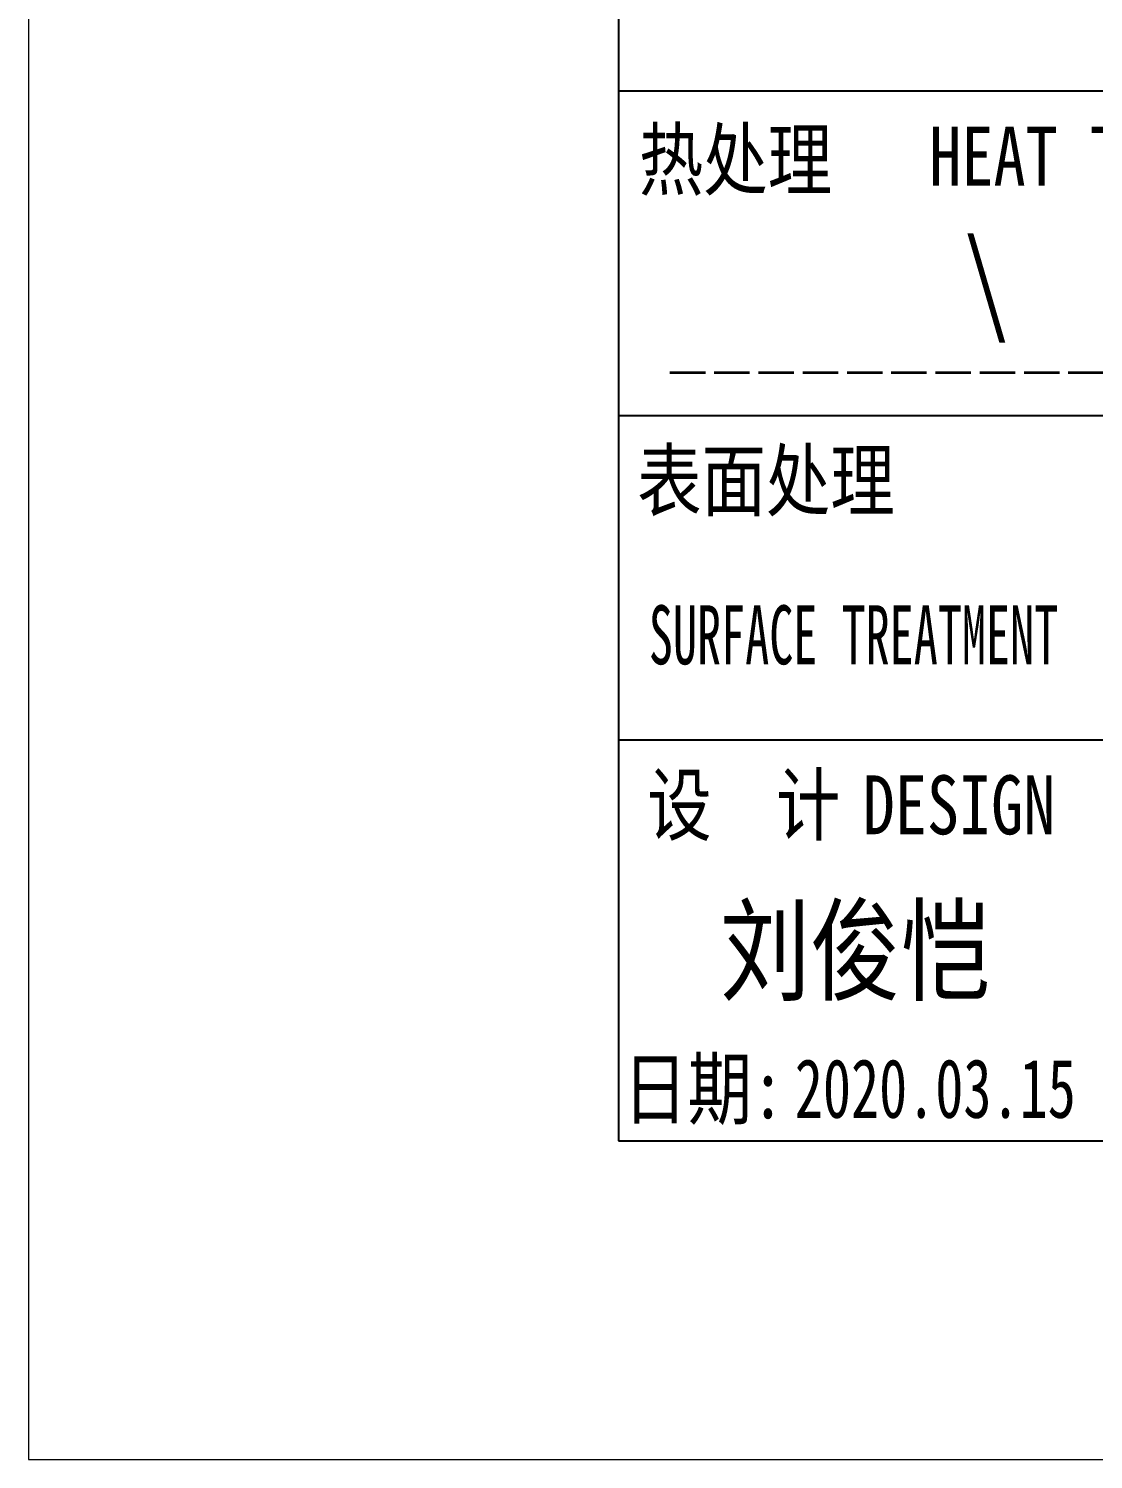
# Model space of a CAD drawing. Header units: millimetres. Extents: x -135448 to 104182, y -50696 to 70200.
# Drawn here: x -135447.8 to -135402.7, y 69196.5 to 69257.2 of the extents above; entities that cross this region are included whole.
import ezdxf
from ezdxf.enums import TextEntityAlignment as Align

# ---------------------------------------------------------------- set-up
doc = ezdxf.new("R2010")
doc.units = ezdxf.units.MM
doc.header["$LTSCALE"] = 0.5
doc.linetypes.add('AM_ISO02W050x2', pattern=[3.75, 3, -0.75])
doc.layers.add('图\\M+19E79\\M+195B6\\M+18E9A', color=7, linetype='Continuous')
for name, color, linetype, lineweight in [('图框', 7, 'Continuous', 18), ('热处理', 7, 'Continuous', 20), ('粗虚线', 6, 'AM_ISO02W050x2', 35)]:
    doc.layers.add(name, color=color, linetype=linetype, lineweight=lineweight)
doc.layers.add('打印-禁用', color=7, linetype='Continuous', lineweight=15, plot=False)
doc.styles.add('国标', font='simfang.ttf', dxfattribs={"width": 0.8})

# ---------------------------------------------------------------- blocks, each defined once
blk = doc.blocks.new('GZDEH零件A4图框V01版')
at = {"layer": '图\\M+19E79\\M+195B6\\M+18E9A', "linetype": 'Continuous'}
for p, q in [((25, 292), (25, 13.5)), ((25, 13.5), (205, 13.5))]:
    blk.add_line(p, q, dxfattribs=at)
at = {"layer": '图\\M+19E79\\M+195B6\\M+18E9A', "color": 9}
for p, q in [((205, 58), (25, 58)), ((25, 44.25), (205, 44.25)), ((25, 30.5), (205, 30.5))]:
    blk.add_line(p, q, dxfattribs=at)
at = {"layer": '打印-禁用', "linetype": 'Continuous'}
for p, q in [((0, 297), (0, 0)), ((0, 0), (210, 0))]:
    blk.add_line(p, q, dxfattribs=at)
at = {"layer": '图\\M+19E79\\M+195B6\\M+18E9A', "color": 9, "style": '国标'}
for s, width, p in [('热处理', 0.8, (25.859, 53.855)), ('表面处理', 0.8, (25.784, 40.253)), ('SURFACE TREATMENT', 0.6, (26.278, 33.709)), (' DESIGN', 0.8, (33.978, 26.501))]:
    blk.add_text(s, height=2.5, dxfattribs=dict(at, width=width)).set_placement(p)
at = {"layer": '图\\M+19E79\\M+195B6\\M+18E9A', "color": 9, "style": '国标', "width": 0.8}
for s, p in [('HEAT TREAT', (44.964, 54.005)), ('设  计', (30.303, 26.501)), ('日期:', (28.597, 14.462))]:
    blk.add_text(s, height=2.5, dxfattribs=at).set_placement(p, align=Align.CENTER)
blk = doc.blocks.new('DEH A4')
at = {"layer": '图框'}
blk.add_blockref('GZDEH零件A4图框V01版', (0, 0), dxfattribs=at)

msp = doc.modelspace()

# ---------------------------------------------------------------- linework, layer by layer
at = {"layer": '粗虚线'}
msp.add_line((-135420.632, 69242.62), (-135392.771, 69242.62), dxfattribs=at)

# ---------------------------------------------------------------- block references
at = {"layer": '图框'}
msp.add_blockref('DEH A4', (-135447.807, 69196.548), dxfattribs=at)

# ---------------------------------------------------------------- texts
at = {"layer": '图\\M+19E79\\M+195B6\\M+18E9A', "color": 3, "style": '国标'}
for s, height, width, p in [('刘俊恺', 3.5, 0.8, (-135418.509, 69216.365)), ('2020.03.15', 2.5, 0.7, (-135415.344, 69211.028))]:
    msp.add_text(s, height=height, dxfattribs=dict(at, width=width)).set_placement(p)
at = {"layer": '热处理', "color": 3, "style": '国标', "width": 0.8}
msp.add_text('\\', height=3.5, dxfattribs=at).set_placement((-135407.227, 69244.745), align=Align.CENTER)

doc.saveas('drawing.dxf')
